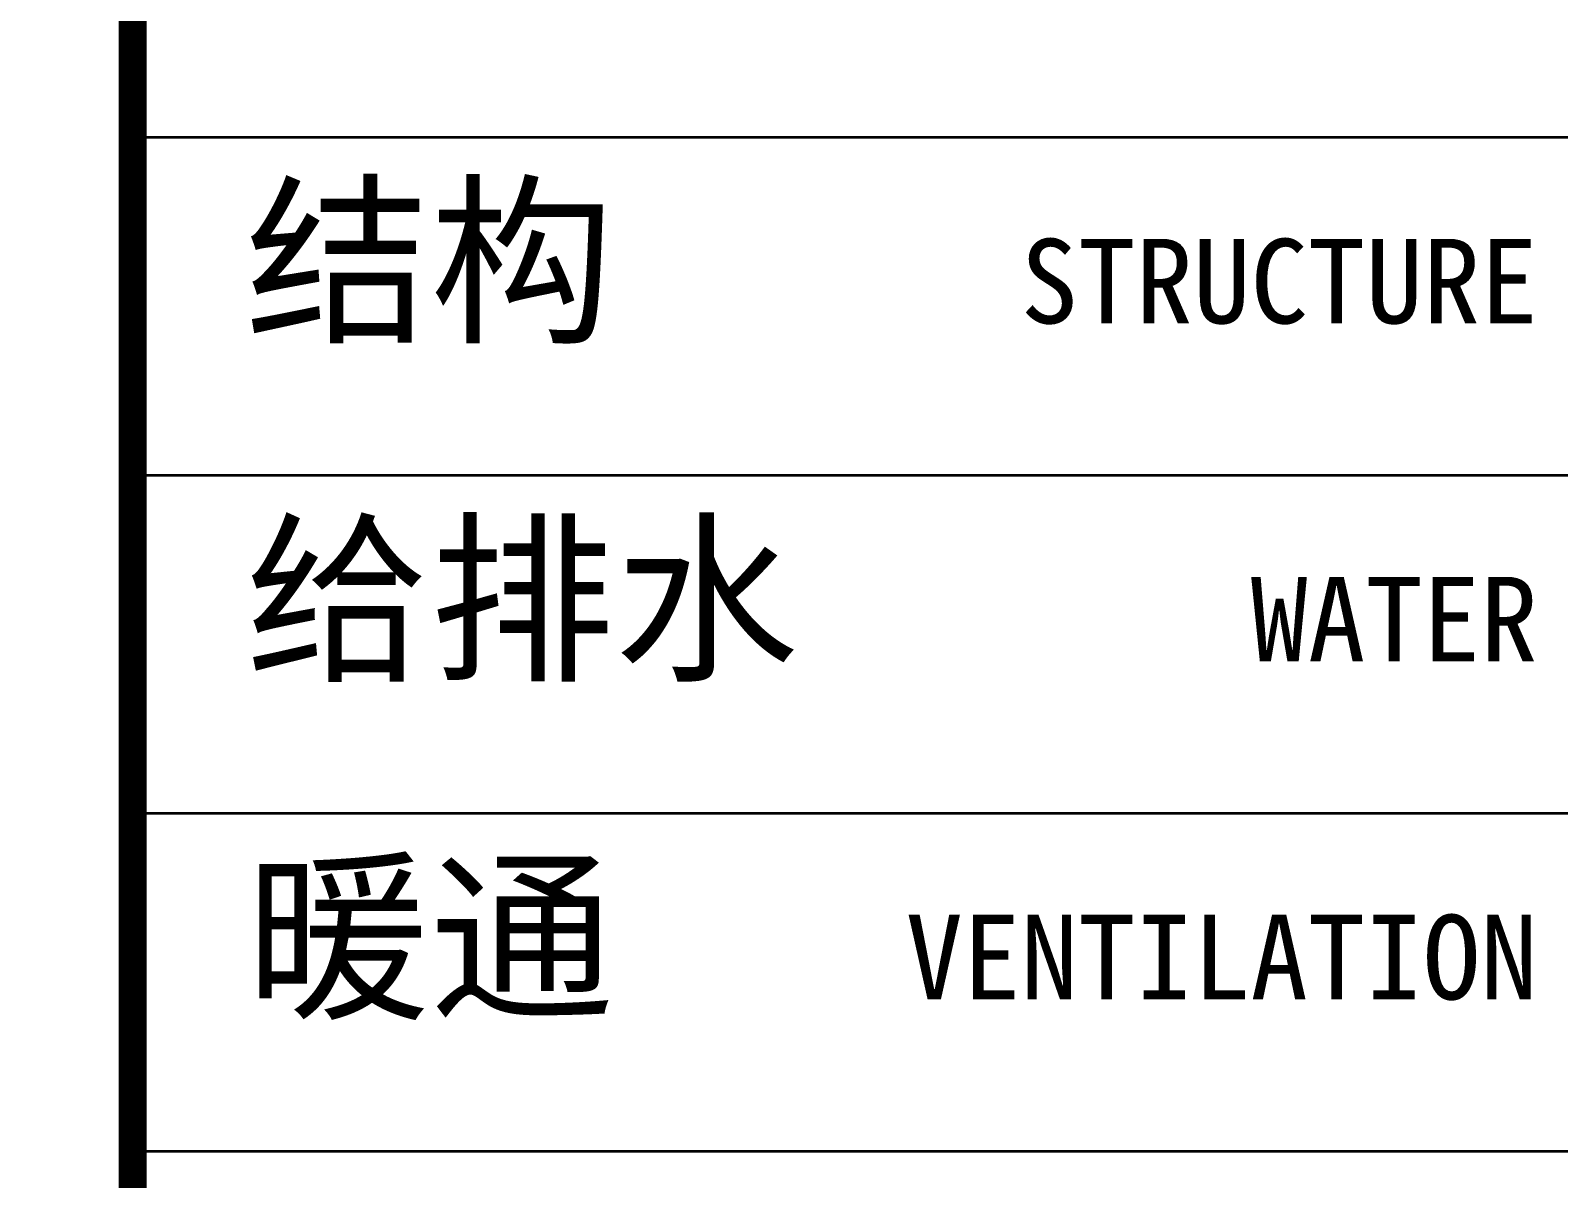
# Model space of a CAD drawing. Extents: x -409435 to 356702, y -107829 to 330904.
# Drawn here: x 127694 to 131763, y 144603 to 147659 of the extents above; entities that cross this region are included whole.
import ezdxf
from ezdxf.enums import TextEntityAlignment as Align

# ---------------------------------------------------------------- set-up
doc = ezdxf.new("R2010")
doc.units = 0
doc.header["$LTSCALE"] = 1000
doc.header["$MEASUREMENT"] = 0
doc.styles.add('图签信息$0$华文细黑', font='STXIHEI_0.TTF', dxfattribs={"height": 10})

# ---------------------------------------------------------------- blocks, each defined once
blk = doc.blocks.new('图框-A1+1-4')
at = {"const_width": 0.5}
blk.add_lwpolyline([(976, 584), (25, 584), (25, 10), (976, 10)], close=True, dxfattribs=at)
blk = doc.blocks.new('图签信息')
at = {"const_width": 0.5}
blk.add_lwpolyline([(-65, 574), (-65, 500.5), (0, 500.5), (0, 574)], close=True, dxfattribs=at)
at = {"const_width": 0.05}
for points in [[(-65, 548.5), (0, 548.5)], [(-65, 542.5), (0, 542.5)], [(-65, 536.5), (0, 536.5)], [(-65, 530.5), (0, 530.5)]]:
    blk.add_lwpolyline(points, dxfattribs=at)
at = {"style": '图签信息$0$华文细黑'}
for s, p in [('结构', (-63, 547.5)), ('给排水', (-63, 541.5)), ('暖通', (-63, 535.5))]:
    blk.add_text(s, height=2.4, dxfattribs=at).set_placement(p, align=Align.TOP_LEFT)
for s, p in [('STRUCTURE', (-40.056, 546.698)), ('WATER', (-40.056, 540.698)), ('VENTILATION', (-40.056, 534.698))]:
    blk.add_text(s, height=1.5, dxfattribs=at).set_placement(p, align=Align.TOP_RIGHT)
blk = doc.blocks.new('图签-A1')
at = {"color": 2}
blk.add_blockref('图签信息', (0, 0), dxfattribs=at)
blk = doc.blocks.new('X-104 14#平面')
at = {"xscale": 150, "yscale": 150, "zscale": 150}
for name, p in [('图框-A1+1-4', (-18433.5, 63600)), ('图签-A1', (137716.5, 65100))]:
    blk.add_blockref(name, p, dxfattribs=at)

msp = doc.modelspace()

# ---------------------------------------------------------------- block references
msp.add_blockref('X-104 14#平面', (0, 0))

doc.saveas('drawing.dxf')
